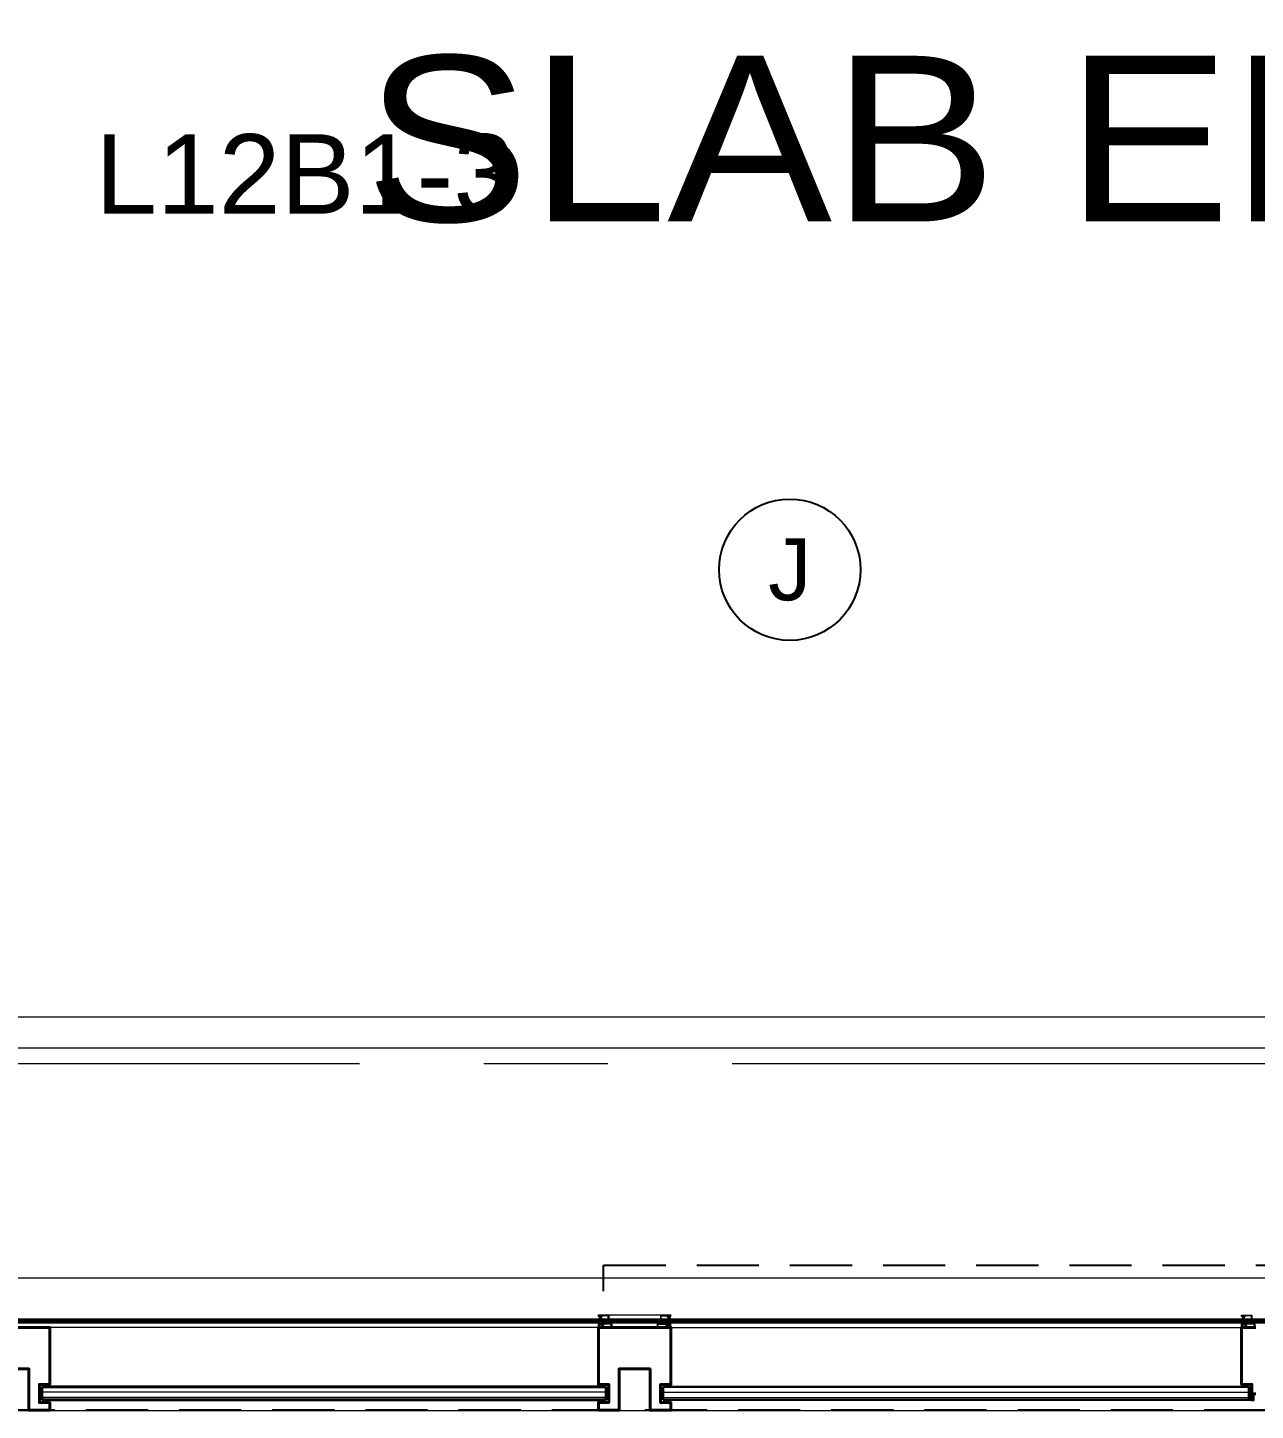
# Model space of a CAD drawing. Header units: inches. Extents: x -26575 to 27, y -11337 to 2257.
# Drawn here: x -21359.6 to -21241.1, y -18.9 to 114.6 of the extents above; entities that cross this region are included whole.
import ezdxf
from ezdxf import colors
from ezdxf.entities.mleader import LeaderData, LeaderLine
from ezdxf.enums import TextEntityAlignment as Align
from ezdxf.math import Vec2, Vec3

# ---------------------------------------------------------------- set-up
doc = ezdxf.new("R2010")
doc.units = ezdxf.units.IN
doc.header["$LTSCALE"] = 48
doc.header["$MEASUREMENT"] = 0
for name, pattern in [('A106$0$CENTER', [2, 1.25, -0.25, 0.25, -0.25]), ('A112$0$CENTER', [2, 1.25, -0.25, 0.25, -0.25]), ('CENTER2', [1.125, 0.75, -0.125, 0.125, -0.125]), ('NB - 12th floor_plan$0$HIDDEN2', [0.1875, 0.125, -0.0625])]:
    doc.linetypes.add(name, pattern=pattern)
for name, color, linetype in [('A106$0$A-ANNO-TEXT', 8, 'Continuous'), ('A106$0$A-CLNG-RAIL', 8, 'Continuous'), ('A106$0$A-FLOR-SLAB', 8, 'Continuous'), ('A106$0$A-GLAZ', 8, 'Continuous'), ('A106$0$A-GLAZ-CRNA', 8, 'Continuous'), ('A106$0$A-GRID-GRD1-12', 8, 'CENTER2'), ('A112$0$A-CLNG-RAIL', 8, 'Continuous'), ('A112$0$A-FLOR-SLAB', 8, 'Continuous'), ('A112$0$A-GLAZ', 8, 'Continuous'), ('A112$0$A-GLAZ-CRNA', 8, 'Continuous'), ('A112$0$A-GRID-GRD1-12', 8, 'Continuous'), ('A612$0$A-CLNG-RAIL', 8, 'Continuous'), ('A612$0$A-CLNG-SFFT', 8, 'Continuous'), ('E-Anno-Note', 6, 'Continuous'), ('E-FIRE', 234, 'Continuous'), ('E-Powr-Devc @ 96', 233, 'Continuous'), ('E-TEXT', 6, 'Continuous'), ('NB - 12th floor_plan$0$STFIN1', 1, 'NB - 12th floor_plan$0$HIDDEN2'), ('NB - 12th floor_plan$0$STSLABNOTCH', 1, 'NB - 12th floor_plan$0$HIDDEN2'), ('XREF', 7, 'Continuous')]:
    doc.layers.add(name, color=color, linetype=linetype)
doc.layers.add('E-Fire-Covr', color=240, linetype='Continuous', lineweight=70, plot=False)
doc.styles.add('A106$0$Arial', font='arial.ttf', dxfattribs={"height": 0.076839})
doc.styles.add('M08', font='arial.ttf', dxfattribs={"height": 7.68})
doc.styles.add('MAMEP ANNO', font='arial.ttf', dxfattribs={"height": 0.078125})

# ---------------------------------------------------------------- blocks, each defined once
blk = doc.blocks.new('A106$0$CW10_2')
at = {"layer": 'A106$0$A-GLAZ', "linetype": 'Continuous', "lineweight": 0}
for p, q in [((-116.5, 0), (-63.5, 0)), ((-3.5, 0), (-56.5, 0)), ((-117.25, -6.25), (-62.75, -6.25)), ((-2.75, -6.25), (-57.25, -6.25)), ((-117.25, -6.75), (-62.75, -6.75)), ((-2.75, -6.75), (-57.25, -6.75))]:
    blk.add_line(p, q, dxfattribs=at)
at = {"layer": 'A106$0$A-GLAZ', "linetype": 'Continuous', "lineweight": 40}
for p, q in [((-117.25, -5.75), (-117.25, -7)), ((-117.25, -5.75), (-62.75, -5.75)), ((-62.75, -5.75), (-62.75, -7)), ((-2.75, -5.75), (-57.25, -5.75)), ((-57.25, -5.75), (-57.25, -7)), ((-2.75, -5.75), (-2.75, -7)), ((-117.25, -7), (-62.75, -7)), ((-2.75, -7), (-57.25, -7))]:
    blk.add_line(p, q, dxfattribs=at)
at = {"layer": 'A106$0$A-GLAZ', "linetype": 'Continuous', "lineweight": 40, "flags": 128}
for points in [[(0, -4), (-1.5, -4), (-1.5, -8), (-3.5, -8), (-3.5, -7.25), (-2.5, -7.25), (-2.5, -5.5), (-3.5, -5.5), (-3.5, 0), (0, 0)], [(-120, -4), (-118.5, -4), (-118.5, -8), (-116.5, -8), (-116.5, -7.25), (-117.5, -7.25), (-117.5, -5.5), (-116.5, -5.5), (-116.5, 0), (-120, 0)], [(-60, -4), (-61.5, -4), (-61.5, -8), (-63.5, -8), (-63.5, -7.25), (-62.5, -7.25), (-62.5, -5.5), (-63.5, -5.5), (-63.5, 0), (-60, 0)], [(-60, -4), (-58.5, -4), (-58.5, -8), (-56.5, -8), (-56.5, -7.25), (-57.5, -7.25), (-57.5, -5.5), (-56.5, -5.5), (-56.5, 0), (-60, 0)]]:
    blk.add_lwpolyline(points, dxfattribs=at)
blk = doc.blocks.new('*U546')
at = {"layer": 'A106$0$A-CLNG-RAIL', "linetype": 'Continuous', "lineweight": 13}
for p, q in [((-0.65, 0.45), (-0.65, 0.59)), ((-0.65, 0.59), (0.35, 0.59)), ((-0.55, 0.45), (-0.65, 0.45)), ((-0.31, 0.54), (-0.61, 0.54)), ((-0.61, 0.54), (-0.61, 0.49)), ((-0.61, 0.49), (-0.55, 0.49)), ((-0.55, 0.49), (-0.55, 0.45)), ((-0.37, 0.45), (-0.37, 0.49)), ((-0.37, 0.49), (-0.31, 0.49)), ((-0.26, 0.45), (-0.37, 0.45)), ((-0.31, 0.49), (-0.31, 0.54)), ((0.3, 0.54), (-0.26, 0.54)), ((-0.26, 0.54), (-0.26, 0.45)), ((0.3, -0.23), (0.3, 0.54)), ((0.35, 0.59), (0.35, -0.23)), ((-0.65, -0.59), (-0.65, -0.23)), ((-0.65, -0.23), (-0.55, -0.23)), ((-0.61, -0.59), (-0.65, -0.59)), ((-0.55, -0.27), (-0.61, -0.27)), ((-0.61, -0.27), (-0.61, -0.32)), ((-0.61, -0.32), (-0.31, -0.32)), ((-0.23, -0.37), (-0.61, -0.37)), ((-0.61, -0.37), (-0.61, -0.59)), ((-0.55, -0.23), (-0.55, -0.27)), ((-0.37, -0.27), (-0.37, -0.23)), ((-0.37, -0.23), (0.3, -0.23)), ((-0.31, -0.27), (-0.37, -0.27)), ((-0.31, -0.32), (-0.31, -0.27)), ((-0.23, -0.59), (-0.23, -0.37)), ((-0.19, -0.59), (-0.23, -0.59)), ((0.6, -0.29), (-0.19, -0.29)), ((-0.19, -0.29), (-0.19, -0.39)), ((-0.19, -0.39), (-0.15, -0.39)), ((-0.15, -0.39), (-0.19, -0.51)), ((-0.19, -0.51), (-0.19, -0.59)), ((0.35, -0.23), (0.44, -0.23)), ((0.44, -0.23), (0.44, -0.2)), ((0.44, -0.2), (0.57, -0.23)), ((0.6, -0.51), (0.56, -0.39)), ((0.56, -0.39), (0.6, -0.39)), ((0.57, -0.23), (0.65, -0.23)), ((0.6, -0.39), (0.6, -0.29)), ((0.6, -0.59), (0.6, -0.51)), ((0.65, -0.59), (0.6, -0.59)), ((0.65, -0.23), (0.65, -0.59))]:
    blk.add_line(p, q, dxfattribs=at)
at = {"layer": 'A106$0$A-CLNG-RAIL', "lineweight": 13, "flags": 128}
for points in [[(-0.55, 0.51), (-0.36, 0.51)], [(-0.39, 0.5), (-0.38, 0.44), (-0.38, 0.37), (-0.33, 0.18)], [(-0.39, -0.29), (-0.38, -0.23), (-0.38, -0.16), (-0.33, 0.03)], [(-0.55, -0.3), (-0.36, -0.3)]]:
    blk.add_lwpolyline(points, dxfattribs=at)
at = {"layer": 'A106$0$A-CLNG-RAIL', "lineweight": 13}
for points in [[(-0.53, 0.51), (-0.52, 0.46), (-0.53, 0.41), (-0.57, 0.34), (-0.59, 0.31), (-0.64, 0.18)], [(-0.53, -0.29), (-0.52, -0.24), (-0.53, -0.2), (-0.57, -0.12), (-0.59, -0.1), (-0.64, 0.03)], [(-0.5, 0.51), (-0.5, 0.47), (-0.5, 0.41), (-0.53, 0.34), (-0.54, 0.31), (-0.59, 0.18)], [(-0.5, -0.29), (-0.5, -0.26), (-0.5, -0.2), (-0.53, -0.13), (-0.54, -0.1), (-0.59, 0.03)], [(-0.47, 0.51), (-0.47, 0.49), (-0.46, 0.45), (-0.47, 0.36), (-0.49, 0.31), (-0.51, 0.18)], [(-0.47, -0.3), (-0.47, -0.28), (-0.46, -0.24), (-0.47, -0.15), (-0.49, -0.1), (-0.51, 0.03)], [(-0.45, 0.51), (-0.44, 0.4), (-0.45, 0.34), (-0.44, 0.31), (-0.44, 0.18)], [(-0.45, -0.3), (-0.44, -0.19), (-0.45, -0.12), (-0.44, -0.1), (-0.44, 0.03)], [(-0.41, 0.5), (-0.41, 0.44), (-0.41, 0.38), (-0.4, 0.34), (-0.4, 0.31), (-0.37, 0.18)], [(-0.41, -0.29), (-0.41, -0.23), (-0.41, -0.17), (-0.4, -0.12), (-0.4, -0.1), (-0.37, 0.03)]]:
    blk.add_open_spline(points, degree=3, dxfattribs=at)
blk = doc.blocks.new('A106$0$CW20FCORNER_3')
at = {"layer": 'A106$0$A-GLAZ-CRNA', "linetype": 'Continuous', "lineweight": 0}
for p, q in [((-236.5, 7), (-181.38, 7)), ((-237.25, 0.75), (-180.62, 0.75)), ((-237.25, 0.25), (-180.62, 0.25))]:
    blk.add_line(p, q, dxfattribs=at)
at = {"layer": 'A106$0$A-GLAZ-CRNA', "linetype": 'Continuous', "lineweight": 30}
for p, q in [((-237.25, 1.25), (-237.25, 0)), ((-237.25, 1.25), (-180.62, 1.25)), ((-237.25, 0), (-180.62, 0))]:
    blk.add_line(p, q, dxfattribs=at)
at = {"layer": 'A106$0$A-GLAZ-CRNA', "linetype": 'Continuous', "lineweight": 40}
for p, q in [((-180.62, 1.25), (-180.62, 0)), ((-180.37, 0), (-180.25, 0))]:
    blk.add_line(p, q, dxfattribs=at)
at = {"layer": 'A106$0$A-GLAZ-CRNA', "linetype": 'Continuous', "lineweight": 40, "flags": 128}
for points in [[(-240, 3), (-238.5, 3), (-238.5, -1), (-236.5, -1), (-236.5, -0.25), (-237.5, -0.25), (-237.5, 1.5), (-236.5, 1.5), (-236.5, 7), (-240, 7)], [(-180, 0.59), (-180.25, 0.59), (-180.25, 0), (-180.37, 0), (-180.37, 1.5), (-181.37, 1.5), (-181.38, 7), (-180, 7)]]:
    blk.add_lwpolyline(points, dxfattribs=at)
at = {"layer": 'A106$0$A-GLAZ-CRNA', "linetype": 'Continuous', "lineweight": 40, "extrusion": (0, 0, -1)}
blk.add_arc((180.5, -0.13), 0.177, 45, 135, dxfattribs=at)
blk = doc.blocks.new('*U545')
at = {"layer": 'A106$0$A-CLNG-RAIL', "linetype": 'Continuous', "lineweight": 13}
for p, q in [((0.65, 0.59), (-0.35, 0.59)), ((-0.35, 0.59), (-0.35, -0.23)), ((-0.3, -0.23), (-0.3, 0.54)), ((-0.3, 0.54), (0.26, 0.54)), ((0.26, 0.54), (0.26, 0.45)), ((0.26, 0.45), (0.37, 0.45)), ((0.31, 0.49), (0.31, 0.54)), ((0.31, 0.54), (0.61, 0.54)), ((0.37, 0.49), (0.31, 0.49)), ((0.37, 0.45), (0.37, 0.49)), ((0.61, 0.49), (0.55, 0.49)), ((0.55, 0.49), (0.55, 0.45)), ((0.55, 0.45), (0.65, 0.45)), ((0.61, 0.54), (0.61, 0.49)), ((0.65, 0.45), (0.65, 0.59)), ((-0.57, -0.23), (-0.65, -0.23)), ((-0.65, -0.23), (-0.65, -0.59)), ((-0.65, -0.59), (-0.6, -0.59)), ((-0.6, -0.39), (-0.6, -0.29)), ((-0.6, -0.29), (0.19, -0.29)), ((-0.6, -0.51), (-0.56, -0.39)), ((-0.56, -0.39), (-0.6, -0.39)), ((-0.6, -0.59), (-0.6, -0.51)), ((-0.44, -0.2), (-0.57, -0.23)), ((-0.44, -0.23), (-0.44, -0.2)), ((-0.35, -0.23), (-0.44, -0.23)), ((0.37, -0.23), (-0.3, -0.23)), ((0.19, -0.39), (0.15, -0.39)), ((0.15, -0.39), (0.19, -0.51)), ((0.19, -0.29), (0.19, -0.39)), ((0.19, -0.51), (0.19, -0.59)), ((0.19, -0.59), (0.23, -0.59)), ((0.23, -0.59), (0.23, -0.37)), ((0.23, -0.37), (0.61, -0.37)), ((0.31, -0.32), (0.31, -0.27)), ((0.31, -0.27), (0.37, -0.27)), ((0.61, -0.32), (0.31, -0.32)), ((0.37, -0.27), (0.37, -0.23)), ((0.65, -0.23), (0.55, -0.23)), ((0.55, -0.23), (0.55, -0.27)), ((0.55, -0.27), (0.61, -0.27)), ((0.61, -0.27), (0.61, -0.32)), ((0.61, -0.37), (0.61, -0.59)), ((0.61, -0.59), (0.65, -0.59)), ((0.65, -0.59), (0.65, -0.23))]:
    blk.add_line(p, q, dxfattribs=at)
at = {"layer": 'A106$0$A-CLNG-RAIL', "lineweight": 13, "flags": 128}
for points in [[(0.39, 0.5), (0.38, 0.44), (0.38, 0.37), (0.33, 0.18)], [(0.39, -0.29), (0.38, -0.23), (0.38, -0.16), (0.33, 0.03)], [(0.55, 0.51), (0.36, 0.51)], [(0.55, -0.3), (0.36, -0.3)]]:
    blk.add_lwpolyline(points, dxfattribs=at)
at = {"layer": 'A106$0$A-CLNG-RAIL', "lineweight": 13}
for points in [[(0.41, 0.5), (0.41, 0.44), (0.41, 0.38), (0.4, 0.34), (0.4, 0.31), (0.37, 0.18)], [(0.41, -0.29), (0.41, -0.23), (0.41, -0.17), (0.4, -0.12), (0.4, -0.1), (0.37, 0.03)], [(0.45, 0.51), (0.44, 0.4), (0.45, 0.34), (0.44, 0.31), (0.44, 0.18)], [(0.45, -0.3), (0.44, -0.19), (0.45, -0.12), (0.44, -0.1), (0.44, 0.03)], [(0.47, 0.51), (0.47, 0.49), (0.46, 0.45), (0.47, 0.36), (0.49, 0.31), (0.51, 0.18)], [(0.47, -0.3), (0.47, -0.28), (0.46, -0.24), (0.47, -0.15), (0.49, -0.1), (0.51, 0.03)], [(0.5, 0.51), (0.5, 0.47), (0.5, 0.41), (0.53, 0.34), (0.54, 0.31), (0.59, 0.18)], [(0.5, -0.29), (0.5, -0.26), (0.5, -0.2), (0.53, -0.13), (0.54, -0.1), (0.59, 0.03)], [(0.53, 0.51), (0.52, 0.46), (0.53, 0.41), (0.57, 0.34), (0.59, 0.31), (0.64, 0.18)], [(0.53, -0.29), (0.52, -0.24), (0.53, -0.2), (0.57, -0.12), (0.59, -0.1), (0.64, 0.03)]]:
    blk.add_open_spline(points, degree=3, dxfattribs=at)
blk = doc.blocks.new('A106')
at = {"layer": 'A106$0$A-CLNG-RAIL', "lineweight": 13}
blk.add_3dface([(-21304.52, -9.67), (-21297.53, -9.67), (-21297.53, -9.72), (-21304.52, -9.72)], dxfattribs=at)
at = {"layer": 'A106$0$A-FLOR-SLAB', "lineweight": 0, "flags": 128}
blk.add_lwpolyline([(-23869.27, 1530.35), (-21072.77, 1530.34), (-21072.77, -6.15), (-22489.27, -6.15), (-22489.27, 53.84), (-22872.77, 53.84), (-22872.77, -6.15), (-24409.27, -6.15)], dxfattribs=at)
at = {"layer": 'A106$0$A-GLAZ', "lineweight": 0}
blk.add_line((-22352.02, -18.91), (-21060.02, -18.91), dxfattribs=at)
at = {"layer": 'A106$0$A-GRID-GRD1-12', "linetype": 'A106$0$CENTER', "lineweight": 0}
blk.add_line((-24363.6, 14.59), (-20442.35, 14.59), dxfattribs=at)
at = {"layer": 'A106$0$A-CLNG-RAIL', "lineweight": 13}
for name, p in [('*U546', (-21303.87, -10.31)), ('*U545', (-21298.18, -10.31)), ('*U546', (-21241.75, -10.31))]:
    blk.add_blockref(name, p, dxfattribs=at)
at = {"layer": 'A106$0$A-GLAZ', "lineweight": 40}
blk.add_blockref('A106$0$CW10_2', (-21301.02, -10.9), dxfattribs=at)
at = {"layer": 'A106$0$A-GLAZ-CRNA', "lineweight": 30}
blk.add_blockref('A106$0$CW20FCORNER_3', (-21061.02, -17.9), dxfattribs=at)
at = {"layer": 'A106$0$A-ANNO-TEXT', "lineweight": 13, "insert": (-21327.09, 111.88, 0.21), "char_height": 16, "attachment_point": 1, "line_spacing_factor": 0.6, "style": 'A106$0$Arial'}
blk.add_mtext('\\H1x;\\W1.06875;SLAB EDGE', dxfattribs=at)
blk = doc.blocks.new('A112')
at = {"layer": 'A112$0$A-CLNG-RAIL', "lineweight": 13}
for p, q in [((-21304.52, -9.86), (-21304.52, -9.72)), ((-21304.52, -9.72), (-21303.53, -9.72)), ((-21304.42, -9.86), (-21304.52, -9.86)), ((-21304.52, -10.9), (-21304.52, -10.54)), ((-21304.52, -10.54), (-21304.42, -10.54)), ((-21304.18, -9.77), (-21304.48, -9.77)), ((-21304.48, -9.77), (-21304.48, -9.82)), ((-21304.48, -9.82), (-21304.42, -9.82)), ((-21304.42, -10.58), (-21304.48, -10.58)), ((-21304.48, -10.58), (-21304.48, -10.63)), ((-21304.48, -10.63), (-21304.18, -10.63)), ((-21304.42, -9.82), (-21304.42, -9.86)), ((-21304.42, -10.54), (-21304.42, -10.58)), ((-21304.24, -9.86), (-21304.24, -9.82)), ((-21304.24, -9.82), (-21304.18, -9.82)), ((-21304.13, -9.86), (-21304.24, -9.86)), ((-21304.24, -10.58), (-21304.24, -10.54)), ((-21304.24, -10.54), (-21303.58, -10.54)), ((-21304.18, -10.58), (-21304.24, -10.58)), ((-21304.18, -9.82), (-21304.18, -9.77)), ((-21304.18, -10.63), (-21304.18, -10.58)), ((-21303.58, -9.77), (-21304.13, -9.77)), ((-21304.13, -9.77), (-21304.13, -9.86)), ((-21303.27, -10.6), (-21304.06, -10.6)), ((-21304.06, -10.6), (-21304.06, -10.7)), ((-21303.58, -10.54), (-21303.58, -9.77)), ((-21303.53, -9.72), (-21303.53, -10.54)), ((-21303.53, -10.54), (-21303.43, -10.54)), ((-21303.43, -10.54), (-21303.43, -10.51)), ((-21303.43, -10.51), (-21303.31, -10.54)), ((-21303.31, -10.54), (-21303.22, -10.54)), ((-21303.27, -10.7), (-21303.27, -10.6)), ((-21303.22, -10.54), (-21303.22, -10.9)), ((-21298.74, -10.54), (-21298.83, -10.54)), ((-21298.83, -10.54), (-21298.83, -10.9)), ((-21298.78, -10.7), (-21298.78, -10.6)), ((-21298.78, -10.6), (-21297.99, -10.6)), ((-21298.62, -10.51), (-21298.74, -10.54)), ((-21298.62, -10.54), (-21298.62, -10.51)), ((-21298.52, -10.54), (-21298.62, -10.54)), ((-21297.53, -9.72), (-21298.52, -9.72)), ((-21298.52, -9.72), (-21298.52, -10.54)), ((-21298.47, -10.54), (-21298.47, -9.77)), ((-21298.47, -9.77), (-21297.92, -9.77)), ((-21297.81, -10.54), (-21298.47, -10.54)), ((-21297.99, -10.6), (-21297.99, -10.7)), ((-21297.92, -9.77), (-21297.92, -9.86)), ((-21297.92, -9.86), (-21297.81, -9.86)), ((-21297.87, -9.82), (-21297.87, -9.77)), ((-21297.87, -9.77), (-21297.57, -9.77)), ((-21297.81, -9.82), (-21297.87, -9.82)), ((-21297.87, -10.63), (-21297.87, -10.58)), ((-21297.87, -10.58), (-21297.81, -10.58)), ((-21297.57, -10.63), (-21297.87, -10.63)), ((-21297.81, -9.86), (-21297.81, -9.82)), ((-21297.81, -10.58), (-21297.81, -10.54)), ((-21297.57, -9.82), (-21297.63, -9.82)), ((-21297.63, -9.82), (-21297.63, -9.86)), ((-21297.63, -9.86), (-21297.53, -9.86)), ((-21297.53, -10.54), (-21297.63, -10.54)), ((-21297.63, -10.54), (-21297.63, -10.58)), ((-21297.63, -10.58), (-21297.57, -10.58)), ((-21297.57, -9.77), (-21297.57, -9.82)), ((-21297.57, -10.58), (-21297.57, -10.63)), ((-21297.53, -9.86), (-21297.53, -9.72)), ((-21297.53, -10.9), (-21297.53, -10.54)), ((-21242.4, -9.86), (-21242.4, -9.72)), ((-21242.4, -9.72), (-21241.4, -9.72)), ((-21242.29, -9.86), (-21242.4, -9.86)), ((-21242.4, -10.9), (-21242.4, -10.54)), ((-21242.4, -10.54), (-21242.29, -10.54)), ((-21242.05, -9.77), (-21242.35, -9.77)), ((-21242.35, -9.77), (-21242.35, -9.82)), ((-21242.35, -9.82), (-21242.29, -9.82)), ((-21242.29, -10.58), (-21242.35, -10.58)), ((-21242.35, -10.58), (-21242.35, -10.63)), ((-21242.35, -10.63), (-21242.05, -10.63)), ((-21242.29, -9.82), (-21242.29, -9.86)), ((-21242.29, -10.54), (-21242.29, -10.58)), ((-21242.11, -9.86), (-21242.11, -9.82)), ((-21242.11, -9.82), (-21242.05, -9.82)), ((-21242.01, -9.86), (-21242.11, -9.86)), ((-21242.11, -10.58), (-21242.11, -10.54)), ((-21242.11, -10.54), (-21241.45, -10.54)), ((-21242.05, -10.58), (-21242.11, -10.58)), ((-21242.05, -9.82), (-21242.05, -9.77)), ((-21242.05, -10.63), (-21242.05, -10.58)), ((-21241.45, -9.77), (-21242.01, -9.77)), ((-21242.01, -9.77), (-21242.01, -9.86)), ((-21241.15, -10.6), (-21241.94, -10.6)), ((-21241.94, -10.6), (-21241.94, -10.7)), ((-21241.45, -10.54), (-21241.45, -9.77)), ((-21241.4, -9.72), (-21241.4, -10.54)), ((-21241.4, -10.54), (-21241.31, -10.54)), ((-21241.31, -10.54), (-21241.31, -10.51)), ((-21241.31, -10.51), (-21241.18, -10.54)), ((-21241.18, -10.54), (-21241.1, -10.54)), ((-21241.15, -10.7), (-21241.15, -10.6)), ((-21241.1, -10.54), (-21241.1, -10.9)), ((-21304.48, -10.9), (-21304.52, -10.9)), ((-21304.11, -10.68), (-21304.48, -10.68)), ((-21304.48, -10.68), (-21304.48, -10.9)), ((-21304.11, -10.9), (-21304.11, -10.68)), ((-21304.06, -10.9), (-21304.11, -10.9)), ((-21304.06, -10.7), (-21304.03, -10.7)), ((-21304.03, -10.7), (-21304.06, -10.82)), ((-21304.06, -10.82), (-21304.06, -10.9)), ((-21303.27, -10.82), (-21303.31, -10.7)), ((-21303.31, -10.7), (-21303.27, -10.7)), ((-21303.27, -10.9), (-21303.27, -10.82)), ((-21303.22, -10.9), (-21303.27, -10.9)), ((-21298.83, -10.9), (-21298.78, -10.9)), ((-21298.78, -10.82), (-21298.74, -10.7)), ((-21298.74, -10.7), (-21298.78, -10.7)), ((-21298.78, -10.9), (-21298.78, -10.82)), ((-21297.99, -10.7), (-21298.02, -10.7)), ((-21298.02, -10.7), (-21297.99, -10.82)), ((-21297.99, -10.82), (-21297.99, -10.9)), ((-21297.99, -10.9), (-21297.94, -10.9)), ((-21297.94, -10.9), (-21297.94, -10.68)), ((-21297.94, -10.68), (-21297.57, -10.68)), ((-21297.57, -10.68), (-21297.57, -10.9)), ((-21297.57, -10.9), (-21297.53, -10.9)), ((-21242.35, -10.9), (-21242.4, -10.9)), ((-21241.98, -10.68), (-21242.35, -10.68)), ((-21242.35, -10.68), (-21242.35, -10.9)), ((-21241.98, -10.9), (-21241.98, -10.68)), ((-21241.94, -10.9), (-21241.98, -10.9)), ((-21241.94, -10.7), (-21241.9, -10.7)), ((-21241.9, -10.7), (-21241.94, -10.82)), ((-21241.94, -10.82), (-21241.94, -10.9)), ((-21241.15, -10.82), (-21241.18, -10.7)), ((-21241.18, -10.7), (-21241.15, -10.7)), ((-21241.15, -10.9), (-21241.15, -10.82)), ((-21241.1, -10.9), (-21241.15, -10.9))]:
    blk.add_line(p, q, dxfattribs=at)
at = {"layer": 'A112$0$A-CLNG-RAIL', "lineweight": 13, "flags": 128}
for points in [[(-21304.42, -9.8), (-21304.24, -9.8)], [(-21304.42, -10.61), (-21304.24, -10.61)], [(-21304.27, -9.81), (-21304.26, -9.87), (-21304.25, -9.94), (-21304.21, -10.13)], [(-21304.27, -10.6), (-21304.26, -10.54), (-21304.25, -10.47), (-21304.21, -10.28)], [(-21297.78, -9.81), (-21297.79, -9.87), (-21297.8, -9.94), (-21297.84, -10.13)], [(-21297.78, -10.6), (-21297.79, -10.54), (-21297.8, -10.47), (-21297.84, -10.28)], [(-21297.63, -9.8), (-21297.81, -9.8)], [(-21297.63, -10.61), (-21297.81, -10.61)], [(-21242.3, -9.8), (-21242.11, -9.8)], [(-21242.3, -10.61), (-21242.11, -10.61)], [(-21242.14, -9.81), (-21242.13, -9.87), (-21242.13, -9.94), (-21242.08, -10.13)], [(-21242.14, -10.6), (-21242.13, -10.54), (-21242.13, -10.47), (-21242.08, -10.28)]]:
    blk.add_lwpolyline(points, dxfattribs=at)
at = {"layer": 'A112$0$A-CLNG-RAIL', "lineweight": 13}
for points in [[(-21304.4, -9.81), (-21304.39, -9.85), (-21304.41, -9.9), (-21304.44, -9.97), (-21304.46, -10), (-21304.52, -10.13)], [(-21304.4, -10.6), (-21304.39, -10.55), (-21304.41, -10.51), (-21304.44, -10.43), (-21304.46, -10.41), (-21304.52, -10.28)], [(-21304.37, -9.81), (-21304.37, -9.84), (-21304.37, -9.9), (-21304.4, -9.97), (-21304.42, -10), (-21304.46, -10.13)], [(-21304.37, -10.6), (-21304.37, -10.57), (-21304.37, -10.51), (-21304.4, -10.44), (-21304.42, -10.41), (-21304.46, -10.28)], [(-21304.34, -9.8), (-21304.34, -9.82), (-21304.34, -9.86), (-21304.35, -9.95), (-21304.37, -10), (-21304.39, -10.13)], [(-21304.34, -10.61), (-21304.34, -10.59), (-21304.34, -10.55), (-21304.35, -10.46), (-21304.37, -10.41), (-21304.39, -10.28)], [(-21304.32, -9.8), (-21304.31, -9.91), (-21304.32, -9.97), (-21304.32, -10), (-21304.32, -10.13)], [(-21304.32, -10.61), (-21304.31, -10.5), (-21304.32, -10.43), (-21304.32, -10.41), (-21304.32, -10.28)], [(-21304.29, -9.81), (-21304.29, -9.87), (-21304.29, -9.93), (-21304.28, -9.97), (-21304.27, -10), (-21304.25, -10.13)], [(-21304.29, -10.6), (-21304.29, -10.54), (-21304.29, -10.48), (-21304.28, -10.43), (-21304.27, -10.41), (-21304.25, -10.28)], [(-21297.76, -9.81), (-21297.76, -9.87), (-21297.76, -9.93), (-21297.77, -9.97), (-21297.78, -10), (-21297.8, -10.13)], [(-21297.76, -10.6), (-21297.76, -10.54), (-21297.76, -10.48), (-21297.77, -10.43), (-21297.78, -10.41), (-21297.8, -10.28)], [(-21297.73, -9.8), (-21297.74, -9.91), (-21297.73, -9.97), (-21297.73, -10), (-21297.73, -10.13)], [(-21297.73, -10.61), (-21297.74, -10.5), (-21297.73, -10.43), (-21297.73, -10.41), (-21297.73, -10.28)], [(-21297.71, -9.8), (-21297.71, -9.82), (-21297.71, -9.86), (-21297.7, -9.95), (-21297.68, -10), (-21297.66, -10.13)], [(-21297.71, -10.61), (-21297.71, -10.59), (-21297.71, -10.55), (-21297.7, -10.46), (-21297.68, -10.41), (-21297.66, -10.28)], [(-21297.68, -9.81), (-21297.68, -9.84), (-21297.68, -9.9), (-21297.65, -9.97), (-21297.63, -10), (-21297.59, -10.13)], [(-21297.68, -10.6), (-21297.68, -10.57), (-21297.68, -10.51), (-21297.65, -10.44), (-21297.63, -10.41), (-21297.59, -10.28)], [(-21297.65, -9.81), (-21297.66, -9.85), (-21297.64, -9.9), (-21297.6, -9.97), (-21297.59, -10), (-21297.53, -10.13)], [(-21297.65, -10.6), (-21297.66, -10.55), (-21297.64, -10.51), (-21297.6, -10.43), (-21297.59, -10.41), (-21297.53, -10.28)], [(-21242.28, -9.81), (-21242.27, -9.85), (-21242.28, -9.9), (-21242.32, -9.97), (-21242.34, -10), (-21242.39, -10.13)], [(-21242.28, -10.6), (-21242.27, -10.55), (-21242.28, -10.51), (-21242.32, -10.43), (-21242.34, -10.41), (-21242.39, -10.28)], [(-21242.25, -9.81), (-21242.25, -9.84), (-21242.25, -9.9), (-21242.28, -9.97), (-21242.29, -10), (-21242.34, -10.13)], [(-21242.25, -10.6), (-21242.25, -10.57), (-21242.25, -10.51), (-21242.28, -10.44), (-21242.29, -10.41), (-21242.34, -10.28)], [(-21242.22, -9.8), (-21242.22, -9.82), (-21242.21, -9.86), (-21242.22, -9.95), (-21242.24, -10), (-21242.26, -10.13)], [(-21242.22, -10.61), (-21242.22, -10.59), (-21242.21, -10.55), (-21242.22, -10.46), (-21242.24, -10.41), (-21242.26, -10.28)], [(-21242.2, -9.8), (-21242.19, -9.91), (-21242.2, -9.97), (-21242.19, -10), (-21242.19, -10.13)], [(-21242.2, -10.61), (-21242.19, -10.5), (-21242.2, -10.43), (-21242.19, -10.41), (-21242.19, -10.28)], [(-21242.16, -9.81), (-21242.16, -9.87), (-21242.16, -9.93), (-21242.15, -9.97), (-21242.15, -10), (-21242.12, -10.13)], [(-21242.16, -10.6), (-21242.16, -10.54), (-21242.16, -10.48), (-21242.15, -10.43), (-21242.15, -10.41), (-21242.12, -10.28)]]:
    blk.add_open_spline(points, degree=3, dxfattribs=at)
blk.add_3dface([(-21304.52, -9.67), (-21297.53, -9.67), (-21297.53, -9.72), (-21304.52, -9.72)], dxfattribs=at)
at = {"layer": 'A112$0$A-FLOR-SLAB', "lineweight": 0, "flags": 128}
blk.add_lwpolyline([(-23869.27, 1530.35), (-21072.77, 1530.34), (-21072.77, -6.15), (-22489.27, -6.15), (-22489.27, 53.84), (-22872.77, 53.84), (-22872.77, -6.15), (-24409.27, -6.15)], dxfattribs=at)
at = {"layer": 'A112$0$A-GLAZ', "lineweight": 0}
for p, q in [((-21304.52, -10.9), (-21357.52, -10.9)), ((-21303.77, -17.15), (-21358.27, -17.15)), ((-21303.77, -17.65), (-21358.27, -17.65)), ((-22352.02, -18.91), (-21060.02, -18.91))]:
    blk.add_line(p, q, dxfattribs=at)
at = {"layer": 'A112$0$A-GLAZ', "lineweight": 40}
for p, q in [((-21303.77, -16.65), (-21358.27, -16.65)), ((-21358.27, -16.65), (-21358.27, -17.9)), ((-21303.77, -16.65), (-21303.77, -17.9)), ((-21303.77, -17.9), (-21358.27, -17.9))]:
    blk.add_line(p, q, dxfattribs=at)
at = {"layer": 'A112$0$A-GLAZ', "lineweight": 40, "flags": 128}
for points in [[(-21361.02, -14.9), (-21359.52, -14.9), (-21359.52, -18.9), (-21357.52, -18.9), (-21357.52, -18.15), (-21358.52, -18.15), (-21358.52, -16.4), (-21357.52, -16.4), (-21357.52, -10.9), (-21361.02, -10.9)], [(-21301.02, -14.9), (-21302.52, -14.9), (-21302.52, -18.9), (-21304.52, -18.9), (-21304.52, -18.15), (-21303.52, -18.15), (-21303.52, -16.4), (-21304.52, -16.4), (-21304.52, -10.9), (-21301.02, -10.9)]]:
    blk.add_lwpolyline(points, dxfattribs=at)
at = {"layer": 'A112$0$A-GLAZ-CRNA', "lineweight": 0}
for p, q in [((-21297.52, -10.9), (-21242.4, -10.9)), ((-21298.27, -17.15), (-21241.65, -17.15)), ((-21298.27, -17.65), (-21241.65, -17.65))]:
    blk.add_line(p, q, dxfattribs=at)
at = {"layer": 'A112$0$A-GLAZ-CRNA', "lineweight": 30}
for p, q in [((-21298.27, -16.65), (-21298.27, -17.9)), ((-21298.27, -16.65), (-21241.65, -16.65)), ((-21298.27, -17.9), (-21241.65, -17.9))]:
    blk.add_line(p, q, dxfattribs=at)
at = {"layer": 'A112$0$A-GLAZ-CRNA', "lineweight": 40}
for p, q in [((-21241.65, -16.65), (-21241.65, -17.9)), ((-21241.4, -17.9), (-21241.27, -17.9))]:
    blk.add_line(p, q, dxfattribs=at)
at = {"layer": 'A112$0$A-GLAZ-CRNA', "lineweight": 40, "flags": 128}
for points in [[(-21301.02, -14.9), (-21299.52, -14.9), (-21299.52, -18.9), (-21297.52, -18.9), (-21297.52, -18.15), (-21298.52, -18.15), (-21298.52, -16.4), (-21297.52, -16.4), (-21297.52, -10.9), (-21301.02, -10.9)], [(-21241.02, -17.31), (-21241.27, -17.31), (-21241.27, -17.9), (-21241.4, -17.9), (-21241.4, -16.4), (-21242.4, -16.4), (-21242.4, -10.9), (-21241.02, -10.9)]]:
    blk.add_lwpolyline(points, dxfattribs=at)
at = {"layer": 'A112$0$A-GLAZ-CRNA', "lineweight": 40, "extrusion": (0, 0, -1)}
blk.add_arc((21241.52, -18.03), 0.177, 45, 135, dxfattribs=at)
at = {"layer": 'A112$0$A-GRID-GRD1-12', "linetype": 'A112$0$CENTER', "lineweight": 0}
blk.add_line((-24363.6, 14.59), (-20442.35, 14.59), dxfattribs=at)
blk = doc.blocks.new('A612')
at = {"layer": 'A612$0$A-CLNG-RAIL', "lineweight": 13}
for p, q in [((-21304.52, -9.86), (-21304.52, -9.72)), ((-21304.52, -9.72), (-21303.53, -9.72)), ((-21304.42, -9.86), (-21304.52, -9.86)), ((-21304.52, -10.9), (-21304.52, -10.54)), ((-21304.52, -10.54), (-21304.42, -10.54)), ((-21304.18, -9.77), (-21304.48, -9.77)), ((-21304.48, -9.77), (-21304.48, -9.82)), ((-21304.48, -9.82), (-21304.42, -9.82)), ((-21304.42, -10.58), (-21304.48, -10.58)), ((-21304.48, -10.58), (-21304.48, -10.63)), ((-21304.48, -10.63), (-21304.18, -10.63)), ((-21304.42, -9.82), (-21304.42, -9.86)), ((-21304.42, -10.54), (-21304.42, -10.58)), ((-21304.24, -9.86), (-21304.24, -9.82)), ((-21304.24, -9.82), (-21304.18, -9.82)), ((-21304.13, -9.86), (-21304.24, -9.86)), ((-21304.24, -10.58), (-21304.24, -10.54)), ((-21304.24, -10.54), (-21303.58, -10.54)), ((-21304.18, -10.58), (-21304.24, -10.58)), ((-21304.18, -9.82), (-21304.18, -9.77)), ((-21304.18, -10.63), (-21304.18, -10.58)), ((-21303.58, -9.77), (-21304.13, -9.77)), ((-21304.13, -9.77), (-21304.13, -9.86)), ((-21303.27, -10.6), (-21304.06, -10.6)), ((-21304.06, -10.6), (-21304.06, -10.7)), ((-21303.58, -10.54), (-21303.58, -9.77)), ((-21303.53, -9.72), (-21303.53, -10.54)), ((-21303.53, -10.54), (-21303.43, -10.54)), ((-21303.43, -10.54), (-21303.43, -10.51)), ((-21303.43, -10.51), (-21303.31, -10.54)), ((-21303.31, -10.54), (-21303.22, -10.54)), ((-21303.27, -10.7), (-21303.27, -10.6)), ((-21303.22, -10.54), (-21303.22, -10.9)), ((-21298.74, -10.54), (-21298.83, -10.54)), ((-21298.83, -10.54), (-21298.83, -10.9)), ((-21298.78, -10.7), (-21298.78, -10.6)), ((-21298.78, -10.6), (-21297.99, -10.6)), ((-21298.62, -10.51), (-21298.74, -10.54)), ((-21298.62, -10.54), (-21298.62, -10.51)), ((-21298.52, -10.54), (-21298.62, -10.54)), ((-21297.53, -9.72), (-21298.52, -9.72)), ((-21298.52, -9.72), (-21298.52, -10.54)), ((-21298.47, -10.54), (-21298.47, -9.77)), ((-21298.47, -9.77), (-21297.92, -9.77)), ((-21297.81, -10.54), (-21298.47, -10.54)), ((-21297.99, -10.6), (-21297.99, -10.7)), ((-21297.92, -9.77), (-21297.92, -9.86)), ((-21297.92, -9.86), (-21297.81, -9.86)), ((-21297.87, -9.82), (-21297.87, -9.77)), ((-21297.87, -9.77), (-21297.57, -9.77)), ((-21297.81, -9.82), (-21297.87, -9.82)), ((-21297.87, -10.63), (-21297.87, -10.58)), ((-21297.87, -10.58), (-21297.81, -10.58)), ((-21297.57, -10.63), (-21297.87, -10.63)), ((-21297.81, -9.86), (-21297.81, -9.82)), ((-21297.81, -10.58), (-21297.81, -10.54)), ((-21297.57, -9.82), (-21297.63, -9.82)), ((-21297.63, -9.82), (-21297.63, -9.86)), ((-21297.63, -9.86), (-21297.53, -9.86)), ((-21297.53, -10.54), (-21297.63, -10.54)), ((-21297.63, -10.54), (-21297.63, -10.58)), ((-21297.63, -10.58), (-21297.57, -10.58)), ((-21297.57, -9.77), (-21297.57, -9.82)), ((-21297.57, -10.58), (-21297.57, -10.63)), ((-21297.53, -9.86), (-21297.53, -9.72)), ((-21297.53, -10.9), (-21297.53, -10.54)), ((-21242.4, -9.86), (-21242.4, -9.72)), ((-21242.4, -9.72), (-21241.4, -9.72)), ((-21242.29, -9.86), (-21242.4, -9.86)), ((-21242.4, -10.9), (-21242.4, -10.54)), ((-21242.4, -10.54), (-21242.29, -10.54)), ((-21242.05, -9.77), (-21242.35, -9.77)), ((-21242.35, -9.77), (-21242.35, -9.82)), ((-21242.35, -9.82), (-21242.29, -9.82)), ((-21242.29, -10.58), (-21242.35, -10.58)), ((-21242.35, -10.58), (-21242.35, -10.63)), ((-21242.35, -10.63), (-21242.05, -10.63)), ((-21242.29, -9.82), (-21242.29, -9.86)), ((-21242.29, -10.54), (-21242.29, -10.58)), ((-21242.11, -9.86), (-21242.11, -9.82)), ((-21242.11, -9.82), (-21242.05, -9.82)), ((-21242.01, -9.86), (-21242.11, -9.86)), ((-21242.11, -10.58), (-21242.11, -10.54)), ((-21242.11, -10.54), (-21241.45, -10.54)), ((-21242.05, -10.58), (-21242.11, -10.58)), ((-21242.05, -9.82), (-21242.05, -9.77)), ((-21242.05, -10.63), (-21242.05, -10.58)), ((-21241.45, -9.77), (-21242.01, -9.77)), ((-21242.01, -9.77), (-21242.01, -9.86)), ((-21241.15, -10.6), (-21241.94, -10.6)), ((-21241.94, -10.6), (-21241.94, -10.7)), ((-21241.45, -10.54), (-21241.45, -9.77)), ((-21241.4, -9.72), (-21241.4, -10.54)), ((-21241.4, -10.54), (-21241.31, -10.54)), ((-21241.31, -10.54), (-21241.31, -10.51)), ((-21241.31, -10.51), (-21241.18, -10.54)), ((-21241.18, -10.54), (-21241.1, -10.54)), ((-21241.15, -10.7), (-21241.15, -10.6)), ((-21241.1, -10.54), (-21241.1, -10.9)), ((-21304.48, -10.9), (-21304.52, -10.9)), ((-21304.11, -10.68), (-21304.48, -10.68)), ((-21304.48, -10.68), (-21304.48, -10.9)), ((-21304.11, -10.9), (-21304.11, -10.68)), ((-21304.06, -10.9), (-21304.11, -10.9)), ((-21304.06, -10.7), (-21304.03, -10.7)), ((-21304.03, -10.7), (-21304.06, -10.82)), ((-21304.06, -10.82), (-21304.06, -10.9)), ((-21303.27, -10.82), (-21303.31, -10.7)), ((-21303.31, -10.7), (-21303.27, -10.7)), ((-21303.27, -10.9), (-21303.27, -10.82)), ((-21303.22, -10.9), (-21303.27, -10.9)), ((-21298.83, -10.9), (-21298.78, -10.9)), ((-21298.78, -10.82), (-21298.74, -10.7)), ((-21298.74, -10.7), (-21298.78, -10.7)), ((-21298.78, -10.9), (-21298.78, -10.82)), ((-21297.99, -10.7), (-21298.02, -10.7)), ((-21298.02, -10.7), (-21297.99, -10.82)), ((-21297.99, -10.82), (-21297.99, -10.9)), ((-21297.99, -10.9), (-21297.94, -10.9)), ((-21297.94, -10.9), (-21297.94, -10.68)), ((-21297.94, -10.68), (-21297.57, -10.68)), ((-21297.57, -10.68), (-21297.57, -10.9)), ((-21297.57, -10.9), (-21297.53, -10.9)), ((-21242.35, -10.9), (-21242.4, -10.9)), ((-21241.98, -10.68), (-21242.35, -10.68)), ((-21242.35, -10.68), (-21242.35, -10.9)), ((-21241.98, -10.9), (-21241.98, -10.68)), ((-21241.94, -10.9), (-21241.98, -10.9)), ((-21241.94, -10.7), (-21241.9, -10.7)), ((-21241.9, -10.7), (-21241.94, -10.82)), ((-21241.94, -10.82), (-21241.94, -10.9)), ((-21241.15, -10.82), (-21241.18, -10.7)), ((-21241.18, -10.7), (-21241.15, -10.7)), ((-21241.15, -10.9), (-21241.15, -10.82)), ((-21241.1, -10.9), (-21241.15, -10.9))]:
    blk.add_line(p, q, dxfattribs=at)
at = {"layer": 'A612$0$A-CLNG-RAIL', "lineweight": 13, "flags": 128}
for points in [[(-21304.42, -9.8), (-21304.24, -9.8)], [(-21304.42, -10.61), (-21304.24, -10.61)], [(-21304.27, -9.81), (-21304.26, -9.87), (-21304.25, -9.94), (-21304.21, -10.13)], [(-21304.27, -10.6), (-21304.26, -10.54), (-21304.25, -10.47), (-21304.21, -10.28)], [(-21297.78, -9.81), (-21297.79, -9.87), (-21297.8, -9.94), (-21297.84, -10.13)], [(-21297.78, -10.6), (-21297.79, -10.54), (-21297.8, -10.47), (-21297.84, -10.28)], [(-21297.63, -9.8), (-21297.81, -9.8)], [(-21297.63, -10.61), (-21297.81, -10.61)], [(-21242.3, -9.8), (-21242.11, -9.8)], [(-21242.3, -10.61), (-21242.11, -10.61)], [(-21242.14, -9.81), (-21242.13, -9.87), (-21242.13, -9.94), (-21242.08, -10.13)], [(-21242.14, -10.6), (-21242.13, -10.54), (-21242.13, -10.47), (-21242.08, -10.28)]]:
    blk.add_lwpolyline(points, dxfattribs=at)
at = {"layer": 'A612$0$A-CLNG-RAIL', "lineweight": 13}
for points in [[(-21304.4, -9.81), (-21304.39, -9.85), (-21304.41, -9.9), (-21304.44, -9.97), (-21304.46, -10), (-21304.52, -10.13)], [(-21304.4, -10.6), (-21304.39, -10.55), (-21304.41, -10.51), (-21304.44, -10.43), (-21304.46, -10.41), (-21304.52, -10.28)], [(-21304.37, -9.81), (-21304.37, -9.84), (-21304.37, -9.9), (-21304.4, -9.97), (-21304.42, -10), (-21304.46, -10.13)], [(-21304.37, -10.6), (-21304.37, -10.57), (-21304.37, -10.51), (-21304.4, -10.44), (-21304.42, -10.41), (-21304.46, -10.28)], [(-21304.34, -9.8), (-21304.34, -9.82), (-21304.34, -9.86), (-21304.35, -9.95), (-21304.37, -10), (-21304.39, -10.13)], [(-21304.34, -10.61), (-21304.34, -10.59), (-21304.34, -10.55), (-21304.35, -10.46), (-21304.37, -10.41), (-21304.39, -10.28)], [(-21304.32, -9.8), (-21304.31, -9.91), (-21304.32, -9.97), (-21304.32, -10), (-21304.32, -10.13)], [(-21304.32, -10.61), (-21304.31, -10.5), (-21304.32, -10.43), (-21304.32, -10.41), (-21304.32, -10.28)], [(-21304.29, -9.81), (-21304.29, -9.87), (-21304.29, -9.93), (-21304.28, -9.97), (-21304.27, -10), (-21304.25, -10.13)], [(-21304.29, -10.6), (-21304.29, -10.54), (-21304.29, -10.48), (-21304.28, -10.43), (-21304.27, -10.41), (-21304.25, -10.28)], [(-21297.76, -9.81), (-21297.76, -9.87), (-21297.76, -9.93), (-21297.77, -9.97), (-21297.78, -10), (-21297.8, -10.13)], [(-21297.76, -10.6), (-21297.76, -10.54), (-21297.76, -10.48), (-21297.77, -10.43), (-21297.78, -10.41), (-21297.8, -10.28)], [(-21297.73, -9.8), (-21297.74, -9.91), (-21297.73, -9.97), (-21297.73, -10), (-21297.73, -10.13)], [(-21297.73, -10.61), (-21297.74, -10.5), (-21297.73, -10.43), (-21297.73, -10.41), (-21297.73, -10.28)], [(-21297.71, -9.8), (-21297.71, -9.82), (-21297.71, -9.86), (-21297.7, -9.95), (-21297.68, -10), (-21297.66, -10.13)], [(-21297.71, -10.61), (-21297.71, -10.59), (-21297.71, -10.55), (-21297.7, -10.46), (-21297.68, -10.41), (-21297.66, -10.28)], [(-21297.68, -9.81), (-21297.68, -9.84), (-21297.68, -9.9), (-21297.65, -9.97), (-21297.63, -10), (-21297.59, -10.13)], [(-21297.68, -10.6), (-21297.68, -10.57), (-21297.68, -10.51), (-21297.65, -10.44), (-21297.63, -10.41), (-21297.59, -10.28)], [(-21297.65, -9.81), (-21297.66, -9.85), (-21297.64, -9.9), (-21297.6, -9.97), (-21297.59, -10), (-21297.53, -10.13)], [(-21297.65, -10.6), (-21297.66, -10.55), (-21297.64, -10.51), (-21297.6, -10.43), (-21297.59, -10.41), (-21297.53, -10.28)], [(-21242.28, -9.81), (-21242.27, -9.85), (-21242.28, -9.9), (-21242.32, -9.97), (-21242.34, -10), (-21242.39, -10.13)], [(-21242.28, -10.6), (-21242.27, -10.55), (-21242.28, -10.51), (-21242.32, -10.43), (-21242.34, -10.41), (-21242.39, -10.28)], [(-21242.25, -9.81), (-21242.25, -9.84), (-21242.25, -9.9), (-21242.28, -9.97), (-21242.29, -10), (-21242.34, -10.13)], [(-21242.25, -10.6), (-21242.25, -10.57), (-21242.25, -10.51), (-21242.28, -10.44), (-21242.29, -10.41), (-21242.34, -10.28)], [(-21242.22, -9.8), (-21242.22, -9.82), (-21242.21, -9.86), (-21242.22, -9.95), (-21242.24, -10), (-21242.26, -10.13)], [(-21242.22, -10.61), (-21242.22, -10.59), (-21242.21, -10.55), (-21242.22, -10.46), (-21242.24, -10.41), (-21242.26, -10.28)], [(-21242.2, -9.8), (-21242.19, -9.91), (-21242.2, -9.97), (-21242.19, -10), (-21242.19, -10.13)], [(-21242.2, -10.61), (-21242.19, -10.5), (-21242.2, -10.43), (-21242.19, -10.41), (-21242.19, -10.28)], [(-21242.16, -9.81), (-21242.16, -9.87), (-21242.16, -9.93), (-21242.15, -9.97), (-21242.15, -10), (-21242.12, -10.13)], [(-21242.16, -10.6), (-21242.16, -10.54), (-21242.16, -10.48), (-21242.15, -10.43), (-21242.15, -10.41), (-21242.12, -10.28)]]:
    blk.add_open_spline(points, degree=3, dxfattribs=at)
blk.add_3dface([(-21304.52, -9.67), (-21297.53, -9.67), (-21297.53, -9.72), (-21304.52, -9.72)], dxfattribs=at)
at = {"layer": 'A612$0$A-CLNG-SFFT', "lineweight": 0}
for p, q in [((-22464.02, 19.1, 0), (-21098.02, 19.1, 0)), ((-22467.02, 16.1, 0), (-21095.02, 16.1, 0))]:
    blk.add_line(p, q, dxfattribs=at)
blk = doc.blocks.new('NB - 12th floor_plan')
at = {"layer": 'NB - 12th floor_plan$0$STFIN1', "elevation": 0}
blk.add_lwpolyline([(-24599.08, 241.31), (-24088.95, 1393.42), (-23923.44, 1320.14), (-23881.02, 1362.09), (-23881.02, 1543.1), (-21060.02, 1543.1), (-21060.02, -18.9), (-22502.02, -18.9)], dxfattribs=at)
at = {"layer": 'NB - 12th floor_plan$0$STSLABNOTCH', "elevation": 0}
blk.add_lwpolyline([(-21304.02, -7.4), (-21304.02, -4.9), (-21071.52, -4.9)], dxfattribs=at)
blk = doc.blocks.new('*U164')
at = {"layer": 'E-Fire-Covr'}
blk.add_lwpolyline([(10.15, 322), (318, 322), (318, -314), (-318, -314), (-318, 322), (-9.51, 322)], dxfattribs=at)
blk = doc.blocks.new('Symbol-Thermostat-Anno')
at = {"color": 0, "linetype": 'ByBlock'}
blk.add_circle((0, 0), 0.0711, dxfattribs=at)
at = {"color": 0, "linetype": 'ByBlock', "style": 'MAMEP ANNO'}
blk.add_attdef('T', text='', height=0.0625, dxfattribs=at).set_placement((0, 0), align=Align.MIDDLE)

msp = doc.modelspace()

# ---------------------------------------------------------------- block references
at = {"layer": 'E-FIRE'}
msp.add_blockref('*U164', (-21296.46, 303.69), dxfattribs=at)
at = {"layer": 'E-Powr-Devc @ 96', "xscale": 96, "yscale": 96, "zscale": 96}
msp.add_blockref('Symbol-Thermostat-Anno', (-21286.03, 62.26), dxfattribs=at).add_auto_attribs({'T': 'J'})
at = {"layer": 'XREF'}
for name in ['A106', 'A112', 'NB - 12th floor_plan', 'A612']:
    msp.add_blockref(name, (0, 0), dxfattribs=at)

# ---------------------------------------------------------------- texts
at = {"layer": 'E-TEXT', "insert": (-21353.13, 104.31), "char_height": 7.68, "attachment_point": 1, "style": 'M08'}
msp.add_mtext_dynamic_manual_height_columns('L12B1-3', width=61.7437, gutter_width=1, heights=[0], dxfattribs=at)

# ---------------------------------------------------------------- leaders
at = {"layer": 'E-Anno-Note'}
ml = msp.add_multileader_mtext('Standard', dxfattribs=at)
ml.set_content('CEILING MOUNTED J-BOX\\PFOR MECH SHADES\\P(TYP.)', color=256, style='MAMEP ANNO')
ml.set_leader_properties(color=256, linetype='Continuous')
ml.build(insert=Vec2(0, 0))
ml.multileader.update_dxf_attribs({"has_dogleg": 0, "text_right_attachment_type": 3, "dogleg_length": 3.84, "arrow_head_size": 12, "scale": 96})
ctx = ml.context
ctx.base_point, ctx.scale, ctx.char_height, ctx.arrow_head_size, ctx.landing_gap_size, ctx.plane_origin = Vec3(-24512.3, 285.05), 96, 9.75, 12, 3.75, Vec3(-24593.49, 236.2)
ctx.right_attachment = 3
notes = []
notes.append((ctx, [(0, (0, 0, 0), (0, 0), (1, 0), 1, [])]))
ctx.mtext.insert, ctx.mtext.flow_direction = Vec3(-24508.55, 291.36), 5
for ctx, leaders in notes:
    for number, flags, end, landing, length, lines in leaders:
        leader = LeaderData()
        leader.index, (leader.has_last_leader_line, leader.has_dogleg_vector, leader.attachment_direction) = number, flags
        leader.last_leader_point, leader.dogleg_vector, leader.dogleg_length = Vec3(end), Vec3(landing), length
        for number, points, colour, breaks in lines:
            line = LeaderLine()
            line.index, line.vertices, line.color, line.breaks = number, Vec3.list(points), colors.encode_raw_color(colour), breaks
            leader.lines.append(line)
        ctx.leaders.append(leader)

doc.saveas('drawing.dxf')
